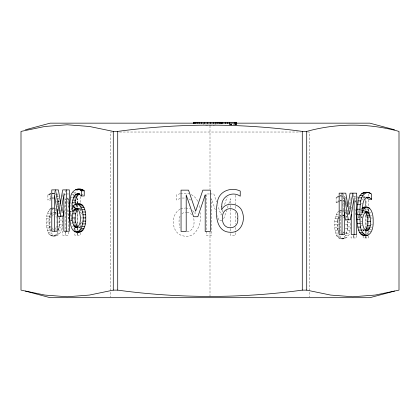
<?xml version="1.0" encoding="UTF-8"?>
<svg xmlns="http://www.w3.org/2000/svg" width="420" height="420" viewBox="0 0 420 420"><rect width="100%" height="100%" fill="white"/><g stroke="black" fill="none" stroke-linecap="round" stroke-linejoin="round"><path stroke-width="0.32" stroke-dasharray="2.1 1.58" d="M50.773 208.446C44.352 214.688 45.449 226.438 48.967 234.04C58.732 242.219 59.924 222.59 59.714 217.056M52.831 236.108C63.478 237.447 62.134 222.742 62.606 215.864M350.721 223.303L349.933 230.543L347.062 230.543L347.944 220.311M72.392 212.384L72.398 209.879M74.954 209.029L75.028 205.984M55.697 236.108C46.63 233.678 48.967 218.474 50.888 211.664L48.017 211.664M349.933 230.543C350.511 238.313 339.691 242.529 336.284 235.084C334.031 227.64 333.139 218.012 338.221 211.559L341.087 211.559L340.037 212.709L337.166 212.709M335.543 216.347L338.41 216.347C337.129 222.301 336.956 228.764 338.971 234.575M52.521 227.897L53.45 230.349L50.584 230.349C48.568 224.989 48.017 217.88 51.251 212.94L53.545 212.94M337.601 220.495L337.601 228.89L338.305 231.924L341.177 231.924C339.869 227.262 339.875 222.112 341.177 217.45L338.305 217.45L337.601 220.495L339.895 220.495M58.007 230.255C59.892 226.459 59.603 222.017 59.288 217.907L56.422 217.907M341.077 238.765C348.358 236.943 347.834 226.553 347.534 220.563L345.24 220.563M64.554 207.533L65.636 201.122M71.195 220.579L71.957 216.095M72.828 210.966L73.154 209.044M74.351 201.999L74.676 200.072M74.392 218.657L74.067 220.579L72.345 220.579M76.351 207.123L76.892 203.921M77.002 203.28L77.763 198.791L77.763 204.661M348.421 214.641L348.637 213.36M349.503 208.231L350.154 204.388M350.259 203.747L350.695 201.185M350.8 200.545L351.236 197.978M360.638 216.184L361.725 209.78M364.271 211.701L364.597 209.78M365.137 206.572L366.009 201.448L364.287 201.448M61.955 210.934L62.391 208.388M64.575 195.636L65.447 190.533M70.376 213.738L71.348 208.005M73.295 196.529L73.731 193.977M74.219 208.005L74.434 206.729M360.129 217.67L358.407 217.67L358.838 215.119M362.03 213.208L361.274 217.67L360.728 214.484M56.117 227.388L55.136 230.255L56.285 230.255M360.365 216.494L361.494 213.029M52.521 216.174L53.471 213.696L50.599 213.696M222.726 210.047L221.046 214.998L217.87 205.716M224.616 204.477L227.136 197.053M223.739 218.747L226.611 210.273M227.435 207.853L228.664 204.225M228.869 203.616L230.512 198.776L230.512 204.645M180.028 216.153C178.668 219.87 178.663 224.165 180.028 227.882M74.66 193.982L76.839 190.507L78.404 189.488M338.305 217.45L338.846 216.347M342.736 233.714L343.912 231.845M366.56 234.376L368.592 231.614L371.464 231.614M360.775 209.543L362.596 207.538M345.608 233.714L346.784 231.845L345.634 231.845M51.791 210.053L53.645 208.446M50.831 193.342L47.875 194.891L47.875 200.041L50.741 198.061M339.822 196.297L338.1 196.297L336.121 197.542L336.121 202.692L338.987 200.713M77.212 205.007L78.078 204.272M364.885 197.122L362.518 198.119L364.24 198.119M181.928 213.675L183.23 212.924L186.359 212.341M180.149 209.176C170.793 214.037 171.024 230.958 180.878 235.174C195.531 240.902 202.067 224.443 200.104 212.63M180.185 198.445L176.474 200.02L176.474 194.875L179.912 193.767M52.6 198.46L53.608 198.061L52.458 198.061M340.846 201.112L341.854 200.713L340.132 200.713M340.016 215.397L341.061 215.014M342.888 215.397L343.933 215.014L342.783 215.014M52.721 193.646L54.8 193.226L51.928 193.226L54.863 193.567M180.673 208.887L185.236 208.016M78.398 208.451L79.301 208.278L80.866 208.861L77.994 208.861M339.418 210.866L342.494 210.635M342.741 210.793L343.639 210.635M180.432 193.625L184.585 193.21L189.2 193.888M186.979 231.662C193.604 231.472 195.037 223.041 193.567 217.891M182.207 198.041L185.493 198.041M205.658 125.617L214.468 125.617M112.287 132.022L110.597 132.022L110.597 297.04M119.569 132.022L300.431 132.022M307.713 132.022L309.404 132.022L309.404 297.04M72.629 192.203L75.5 192.203M52.553 193.342L53.697 193.342M49.854 193.646L50.998 193.646M62.811 193.977L68.854 193.977M209.47 193.961L206.346 193.961L206.346 235.289L211.523 235.289L211.523 198.776L215.817 211.486M210.095 193.961L213.848 193.961L216.599 202.004M48.809 194.197L51.104 194.197M55.277 194.586L58.149 194.586L56.585 193.567M71.51 194.576L73.805 194.576M64.423 194.712L65.573 194.712M47.875 194.891L50.741 194.891L50.741 200.041L47.875 200.041M341.324 195.883L340.174 195.883L341.366 196.109M340.221 195.993L341.943 195.993M56.616 196.282L58.338 196.282M343.108 196.219L344.831 196.219L343.046 195.883M353.556 196.628L357.1 196.628M363.122 196.628L365.09 196.628M337.055 196.849L339.922 196.849M346.395 197.237L343.523 197.237L341.959 196.219M363.62 197.369L365.337 197.369M336.121 197.542L338.987 197.542M70.628 197.647L72.35 197.647M51.749 197.935L53.471 197.935M342.888 197.978L344.038 197.978M49.728 198.46L50.878 198.46M58.884 198.655L57.734 198.655L59.246 205.522M67.121 198.791L68.266 198.791L68.806 201.999M345.44 198.933L347.161 198.933M362.166 199.364L363.31 199.364M341.145 200.587L339.995 200.587L341.26 200.839M342.983 200.839L344.132 200.839L342.867 200.587M337.974 201.112L339.696 201.112M354.79 201.448L355.94 201.448M342.93 201.584L345.23 201.584M58.616 201.726L59.766 201.726M55.807 201.92L58.674 201.92L59.273 204.162M336.121 202.692L338.987 202.692M361.379 203.348L362.523 203.348M75.632 205.375L76.781 205.375L75.731 207.186L72.865 207.186M70.198 205.952L71.342 205.952M56.831 206.876L57.981 206.876M53.671 207.984L52.526 207.984L53.534 208.231M349.214 208.173L350.364 208.173M51.172 208.215L53.471 208.215M54.038 208.352L55.76 208.352M49.975 208.903L52.841 208.903M367.012 208.472L367.71 209.239L370.01 209.239M360.691 209.244L361.841 209.244M78.645 209.617L80.939 209.617M48.92 210.053L50.642 210.053M57.088 210.058L58.238 210.058M60.774 210.032L62.496 210.032L62.559 212.651M360.822 210.452L361.972 210.452M80.336 210.714L81.48 210.714M339.995 210.866L342.29 210.866M367.71 209.239L368.613 210.851L370.335 210.851M342.856 211.003L345.151 211.003M70.072 211.186L72.366 211.186M80.173 212.095L81.317 212.095M345.303 212.105L346.447 212.105M363.29 212.221L365.012 212.221M53.965 212.357L56.59 212.525M54.868 212.525L56.012 212.525M345.334 212.714L346.484 212.714M360.607 212.898L362.329 212.898M369.338 212.877L371.06 212.877M55.062 213.035L56.212 213.035M47.297 213.691L50.164 213.691M58.322 213.717L60.044 213.717M81.039 213.759L82.189 213.759M56.285 213.843L55.136 213.843L56.117 216.709M345.203 213.916L347.498 213.916M360.964 214.09L362.686 214.09M336.262 214.321L339.134 214.321M50.059 214.793L52.931 214.793M70.161 215.014L71.883 215.014M342.536 215.182L344.836 215.182M60.323 215.266L62.622 215.266M370.43 215.276L371.574 215.276M340.069 215.591L341.219 215.591M345.03 215.691L342.736 215.691L343.912 217.56M69.599 215.969L71.894 215.969M46.777 216.09L49.649 216.09M49.649 216.174L50.799 216.174M339.995 216.347L341.717 216.347M345.996 216.368L347.141 216.368M360.785 217.093L362.507 217.093M49.355 217.838L51.077 217.838M80.703 217.97L81.848 217.97M371.312 218.043L372.461 218.043M335.024 218.741L337.895 218.741M46.468 218.857L49.34 218.857M337.895 218.825L339.617 218.825M59.645 220.048L62.517 220.048M71.053 220.185L72.198 220.185M69.652 220.579L71.951 220.579L70.324 210.966M221.912 220.563L218.888 220.563L217.25 215.722M360.518 221.235L362.24 221.235M334.714 221.508L337.586 221.508M46.363 221.991L49.235 221.991M49.119 222.049L50.841 222.049M56.69 222.049L59.561 222.049M81.039 222.154L82.189 222.154M347.891 222.7L350.763 222.7M361.163 223.235L362.313 223.235M71.579 223.808L72.723 223.808M80.173 223.818L81.317 223.818M59.341 224.264L62.213 224.264M371.312 224.364L372.461 224.364M334.609 224.648L339.659 224.7M345.513 224.7L347.807 224.7M46.468 225.178L49.34 225.178M80.336 225.194L81.48 225.194M361.358 225.372L362.507 225.372M56.422 226.186L59.288 226.186M49.355 226.233L51.077 226.233M79.811 226.27L80.96 226.27M72.335 226.826L73.479 226.826M347.587 226.916L350.459 226.916M79.175 227.041L80.897 227.041M370.424 227.162L371.569 227.162M79.002 227.504L80.152 227.504L78.393 227.488M334.714 227.829L337.586 227.829M49.649 227.897L50.799 227.897M58.816 227.887L61.688 227.887M46.783 227.976L49.654 227.976M345.24 228.837L347.534 228.837M337.601 228.89L339.895 228.89M73.258 229.052L74.981 229.052L76.13 230.69L73.258 230.69M56.816 229.189L58.538 229.189M50.059 229.273L52.931 229.273M362.072 229.435L363.216 229.435M369.327 229.583L372.194 229.583M362.717 230.244L365.012 230.244M47.308 230.396L50.174 230.396M337.895 230.548L339.617 230.548M335.029 230.633L337.901 230.633M364.061 230.753L362.911 230.753L363.804 230.921M58.06 230.906L60.932 230.906M48.038 232.428L50.909 232.428M343.381 232.906L345.104 232.906M339.974 233.006L341.696 233.006M57.136 233.132L60.002 233.132M335.554 233.047L338.42 233.047M367.668 233.226L368.812 233.226M346.306 233.562L349.178 233.562M48.967 234.04L51.838 234.04M55.986 234.77L58.852 234.77M336.284 235.084L339.155 235.084L341.192 237.846L343.943 238.765M50.075 235.19L52.946 235.19M54.569 235.778L57.435 235.778M345.382 235.783L348.248 235.783M51.361 235.883L54.233 235.883M337.213 236.691L340.084 236.691M344.232 237.421L347.099 237.421M338.32 237.846L341.192 237.846M342.815 238.429L345.681 238.429M339.607 238.534L342.479 238.534M186.958 212.399L189.709 213.019L191.709 214.536M185.777 207.968L189.84 208.777M52.815 212.357L53.718 212.525M81.375 193.982L83.312 195.169M191.284 194.57L193.961 196.266L196.198 198.639L197.962 201.71M53.713 193.567L54.758 194.245M188.953 198.917L190.811 200.161M342.715 211.37L343.581 212.105M192.654 210.525L195.079 213.696L194.99 211.869M345.608 215.691L346.784 217.56L347.387 219.959M55.335 209.449L56.123 210.814M346.411 203.411L346.92 204.577M343.287 202.828L344.048 204.577M58.165 200.76L58.674 201.92M74.288 227.383L74.981 229.052M368.613 210.851L369.159 212.373M59.252 211.265L59.845 213.103M349.204 202.54L350.049 206.278M345.98 201.306L347.492 208.173M357.677 196.628L358.003 198.544M358.549 201.731L358.874 203.642M354.806 196.628L355.897 203.007M357.53 212.567L358.407 217.67M70.849 202.267L71.395 205.453M72.156 209.916L72.482 211.827M67.216 197.799L68.743 206.729M358.029 210.42L358.785 214.904M358.895 215.544L359.111 216.825M354.942 209.134L355.919 214.904M343.009 193.798L343.875 198.902M345.718 209.738L346.148 212.289M346.258 212.924L346.474 214.2M342.825 204.388L343.912 210.793M65.615 200.072L65.399 198.791L65.399 235.31M67.237 209.685L68.754 218.657M60.874 204.561L61.089 205.837M57.225 194.712L57.981 199.201M58.091 199.841L58.527 202.403M58.637 203.044L58.963 204.965M59.829 210.095L60.05 211.376M199.222 205.506L199.757 208.724M347.655 210.105L347.76 211.397M59.656 211.339L59.735 214.609M348.217 213.323L348.248 214.541M59.96 210.058L59.987 211.276M368.76 194.077L368.76 196.649M368.582 199.909L368.582 206.472M368.582 209.097L368.582 211.717M368.582 217.623L368.582 221.56M368.582 222.217L368.582 224.842M368.582 230.743L368.582 233.368M368.582 235.993L368.582 237.962L363.137 237.962L363.137 236.003M366.009 201.448L366.009 206.01M366.009 208.619L366.009 210.578M366.009 215.791L366.009 226.222M366.009 231.441L366.009 235.352M366.009 236.003L366.009 237.962M365.715 199.253L365.715 207.785M365.715 208.441L365.715 210.404M365.715 214.998L365.715 228.123M365.715 231.399L365.715 235.337M365.715 235.993L365.715 237.962M363.137 228.832L363.137 230.79M356.512 235.352L356.512 237.962L351.057 237.962L351.057 235.337M353.923 235.337L353.923 237.962M353.824 194.476L353.824 197.101M353.645 235.352L353.645 237.962M351.236 207.107L351.236 208.409M351.057 196.628L351.057 199.253M351.057 209.753L351.057 211.717M236.329 123.963L236.329 125.066M236.219 123.963L236.219 125.066M235.993 123.963L235.993 125.066M235.914 123.963L235.914 125.066M235.662 195.274L235.662 209.706M235.662 212.331L235.662 224.138M235.662 227.419L235.662 232.013M235.662 232.669L235.662 235.289L230.512 235.289L230.512 233.336M235.583 123.963L235.583 125.066M235.363 123.963L235.363 125.066M234.974 123.963L234.974 125.066M234.67 123.963L234.67 125.066M233.279 123.963L233.279 125.066M231.625 123.963L231.625 125.066M231.499 123.963L231.499 125.066M231.378 123.963L231.378 125.066M231.1 123.963L231.1 125.066M230.906 123.963L230.906 125.066M230.769 123.963L230.769 125.066M230.627 123.963L230.627 125.066M230.512 205.296L230.512 228.118M230.512 228.769L230.512 232.685M229.52 123.963L229.52 125.066M229.383 123.963L229.383 125.066M215.87 123.407L215.87 124.514M210 125.78L210 189.425M210 232.076L210 296.383M203.327 122.855L203.327 124.514M80.336 196.602L80.336 203.159M80.336 208.409L80.336 212.347M80.336 222.841L80.336 227.435M80.336 232.685L80.336 235.31L74.891 235.31L74.891 232.701M77.763 205.312L77.763 207.27M77.763 209.879L77.763 225.53M77.763 228.134L77.763 232.05M77.763 232.701L77.763 235.31M77.469 197.915L77.469 207.097M77.469 211.034L77.469 225.466M77.469 228.091L77.469 232.029M77.469 232.685L77.469 235.31M74.891 205.968L74.891 207.921M74.891 211.832L74.891 213.14M74.891 222.92L74.891 224.222M74.891 228.134L74.891 232.05M68.266 198.791L68.266 235.31L62.811 235.31L62.811 217.597M65.677 232.029L65.677 235.31M62.811 194.633L62.811 196.602M62.811 207.097L62.811 212.347M57.225 203.842L57.225 205.149M54.647 191.21L54.647 194.492"/><path stroke-width="0.63" d="M72.156 205.984L72.072 209.638L73.91 205.375L75.212 204.272C84.115 200.834 86.053 211.622 85.748 217.912C86.173 224.632 83.843 235.111 74.681 231.698C70.823 229.341 70.57 224.196 69.904 220.185C69.305 212.683 69.232 205.065 70.628 197.647C70.597 190.617 78.886 186.312 84.242 190.811L84.242 195.962L81.37 195.962C74.797 188.947 71.736 201.138 72.156 205.984L73.878 205.984M366.98 207.17L362.596 207.538C371.501 204.099 373.438 214.888 373.139 221.177C373.564 227.897 371.228 238.376 362.066 234.959C358.207 232.607 357.956 227.462 357.289 223.451C356.695 215.948 356.617 208.331 358.013 200.912C357.982 193.883 366.272 189.578 371.627 194.077L371.627 199.227L368.76 199.227L365.894 197.248L368.765 197.248L371.627 199.227M366.676 235.295C358.459 232.89 360.581 221.083 359.751 214.452C360.491 207.338 358.717 194.843 367.574 192.412M76.419 232.034C85.475 230.354 85.412 205.978 76.724 203.905M368.288 230.307L365.416 230.307C368.519 225.12 368.56 217.277 365.384 212.126L368.251 212.126C371.038 216.269 372.808 230.701 365.526 230.921M77.564 227.656C70.471 228.685 70.466 207.233 77.579 208.278M78.393 227.488C74.036 222.957 74.03 212.977 78.398 208.451M75.127 204.708C75.569 201.049 75.632 196.297 79.102 194.103L76.23 194.103M60.165 216.5L63.851 194.712L63.851 231.231L69.305 231.231L69.305 189.898L62.685 189.898L59.089 210.934L55.514 189.898M64.013 210.735L63.037 216.5L58.049 216.5L54.353 194.712L54.353 231.231M347.781 206.551L350.075 193.163L356.695 193.163L356.695 234.491L351.236 234.491L351.236 214.279M352.942 193.163L349.346 214.2L345.77 193.163L339.166 193.163L339.166 234.491L344.61 234.491L344.61 197.978L348.306 219.765M365.463 207.538L364.166 208.635L362.329 212.898C362.843 207.958 361.531 197.279 368.765 197.248M25.447 129.78L50.169 123.155L369.831 123.155L394.553 129.78M394.553 291.07L369.831 297.696L50.169 297.696L25.447 291.07M306.721 131.407C336.882 123.065 368.844 123.065 399 131.407L399 290.131L375.118 295.071L352.863 296.756L330.608 295.071L306.721 290.131L302.279 290.131C241.064 298.489 178.936 298.489 117.721 290.131L113.279 290.131L89.392 295.071L67.137 296.756L44.882 295.071L21 290.131L21 131.407L44.882 126.467L67.137 124.782L89.392 126.467L113.279 131.407L117.721 131.407C178.936 123.05 241.064 123.05 302.279 131.407L306.721 131.407L306.721 290.131M368.251 212.126L366.686 211.543C361.079 213.376 361.09 229.068 366.676 230.921M76.419 227.656C82.152 225.209 80.845 213.318 77.994 208.861L76.43 208.278M363.804 235.295L368.141 235.069M77.317 189.152L81.286 189.263M75.532 189.488L77.254 189.488M78.419 189.263L82.262 189.567M79.391 189.567L80.441 190.118L83.307 190.118M80.441 190.118L81.37 190.811L84.242 190.811M368.676 192.523L364.702 192.412M362.917 192.754L365.788 192.754M368.503 192.827L369.647 192.827M369.548 193.384L370.692 193.384M361.358 193.772L364.224 193.772M77.495 193.856L79.795 193.856M78.508 193.982L79.653 193.982M75.133 194.854L78.005 194.854M360.014 195.468L362.885 195.468M74.204 196.098L77.075 196.098M366.907 197.647L369.773 197.647M73.442 197.841L76.309 197.841M358.895 197.841L361.767 197.841M72.844 200.083L75.71 200.083M358.013 200.912L360.885 200.912M72.413 202.797L75.285 202.797M78.073 204.136L80.945 204.136M75.212 204.272L76.933 204.272M357.389 204.708L360.255 204.708M79.275 204.823L82.142 204.823M80.325 205.978L83.197 205.978M367.18 207.401L368.33 207.401M81.228 207.585L84.095 207.585M368.382 208.089L369.532 208.089M75.527 208.451L77.248 208.451M362.444 208.635L364.166 208.635M74.755 208.955L77.627 208.955M357.01 209.218L359.877 209.218M81.953 209.612L84.819 209.612M74.109 209.764L76.981 209.764M361.972 210.452L363.122 210.452M73.579 210.824L76.451 210.824M364.964 211.543L366.686 211.543M82.467 212.011L85.339 212.011M366.03 212.882L368.902 212.882M72.823 213.827L75.695 213.827M366.571 213.98L369.443 213.98M356.885 214.452L359.751 214.452M82.777 214.778L85.648 214.778M366.986 215.355L369.852 215.355M367.28 217.025L370.146 217.025M72.555 217.97L75.427 217.97M82.882 217.912L85.748 217.912M356.984 219.235L359.856 219.235M82.777 221.099L85.648 221.099M367.516 221.235L370.382 221.235M72.823 222.107L75.695 222.107M357.289 223.451L360.161 223.451M82.462 223.902L85.334 223.902M73.579 225.109L76.451 225.109M367.28 225.419L370.146 225.419M74.109 226.175L76.981 226.175M81.937 226.317L84.808 226.317M74.755 226.978L77.627 226.978M357.814 227.073L360.685 227.073M366.986 227.084L369.852 227.084M75.527 227.488L77.248 227.488M81.207 228.349L84.073 228.349M366.571 228.459L369.443 228.459M366.051 229.535L368.923 229.535M80.278 229.96L83.15 229.96M358.57 230.092L361.442 230.092M365.243 230.769L367.537 230.769M79.17 231.11L82.042 231.11M74.681 231.698L79.286 232.034M77.884 231.803L80.755 231.803M359.499 232.318L362.371 232.318M360.649 233.956L363.515 233.956M362.066 234.959L364.938 234.959M344.243 212.72L345.434 219.765L350.422 219.765L354.107 197.978L354.107 234.491M60.659 203.285L58.385 189.898L51.781 189.898L51.781 231.231L57.225 231.231L57.225 209.06M342.032 193.163L342.032 234.491M302.279 131.407L302.279 290.131M236.329 123.407L236.329 122.304L193.447 122.304L193.447 123.407M236.219 122.304L236.219 123.407M235.914 122.304L235.914 123.407M235.363 122.304L235.363 123.407M234.67 122.304L234.67 123.407M229.52 122.304L229.52 123.407M229.383 122.304L229.383 123.407M227.64 122.304L227.64 123.407M225.398 122.304L225.398 123.407M222.684 122.304L222.684 123.407M221.576 122.304L221.576 123.407M221.345 122.304L221.345 123.407M220.658 122.304L220.658 123.407M219.503 122.304L219.503 123.407M217.896 122.304L217.896 123.407M215.87 122.304L215.87 123.407M213.47 122.304L213.47 123.407M210.703 122.304L210.703 123.407M207.569 122.304L207.569 123.407M204.383 122.304L204.383 123.407M201.579 122.304L201.579 123.407M199.164 122.304L199.164 123.407M197.132 122.304L197.132 123.407M195.521 122.304L195.521 123.407M194.371 122.304L194.371 123.407M193.783 122.304L193.783 123.407M193.678 122.304L193.678 123.407M117.721 131.407L117.721 290.131M113.279 131.407L113.279 290.131M81.37 190.811L81.37 195.962M66.439 189.898L66.439 231.231M221.807 206.225L221.634 209.879C225.603 200.986 240.198 203.07 242.429 212.252C245.59 220.841 240.917 233.195 230.328 232.276C215.245 232.103 215.255 212.425 217.492 201.684C218.925 191.058 231.336 186.648 240.24 191.053L240.24 196.203C232.402 190.638 221.135 196.371 221.807 206.225M237.746 218.211C239.437 230.9 221.293 231.058 222.605 218.211C221.203 205.385 239.495 205.595 237.746 218.211M205.191 194.959L197.825 216.741L193.589 216.741L186.202 194.959L186.202 231.472L181.052 231.472L181.052 190.139L188.522 190.139L195.667 211.181L202.865 190.139L210.368 190.139L210.368 231.472L205.191 231.472L205.191 194.959"/></g></svg>
